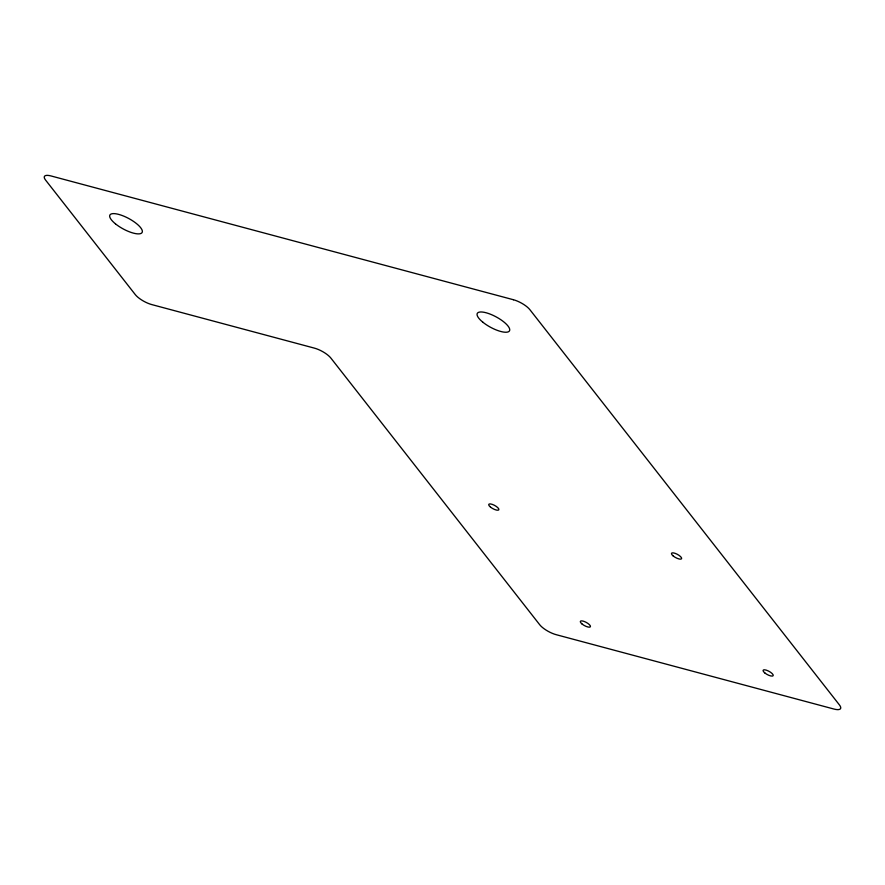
<?xml version="1.0" encoding="UTF-8"?>
<svg xmlns="http://www.w3.org/2000/svg" width="885" height="885" viewBox="0 0 885 885"><rect width="100%" height="100%" fill="white"/><g stroke="black" fill="none" stroke-linecap="round" stroke-linejoin="round"><path stroke-width="1.33" d="M513.433 299.738L51.02 175.949A13.74 4.425 28.4 0 0 45.544 180.031L135.305 294.639A13.74 4.425 28.4 0 0 151.766 304.584L314.429 348.137A13.74 4.425 28.4 0 1 330.89 358.093L539.706 624.733A13.74 4.425 28.4 0 0 556.167 634.678L833.98 709.051A13.74 4.425 28.4 0 0 839.456 704.969L529.894 309.695A13.74 4.425 28.4 0 0 513.433 299.738M673.253 556.023A5.719 1.847 28.4 0 0 681.583 558.723A5.719 1.847 28.4 0 0 674.824 553.236A5.719 1.847 28.4 0 0 673.253 556.023M490.489 507.094A5.719 1.847 28.4 0 0 498.819 509.793A5.719 1.847 28.4 0 0 492.06 504.306A5.719 1.847 28.4 0 0 490.489 507.094M764.839 672.965A5.719 1.847 28.4 0 0 773.169 675.675A5.719 1.847 28.4 0 0 766.41 670.188A5.719 1.847 28.4 0 0 764.839 672.965M582.076 624.036A5.719 1.847 28.4 0 0 590.406 626.746A5.719 1.847 28.4 0 0 583.646 621.259A5.719 1.847 28.4 0 0 582.076 624.036M482.823 322.184A18.319 5.907 28.4 0 0 509.483 330.846A18.319 5.907 28.4 0 0 487.845 313.279A18.319 5.907 28.4 0 0 482.823 322.184M115.459 223.839A18.319 5.907 28.4 0 0 142.109 232.489A18.319 5.907 28.4 0 0 120.482 214.922A18.319 5.907 28.4 0 0 115.459 223.839"/></g></svg>
